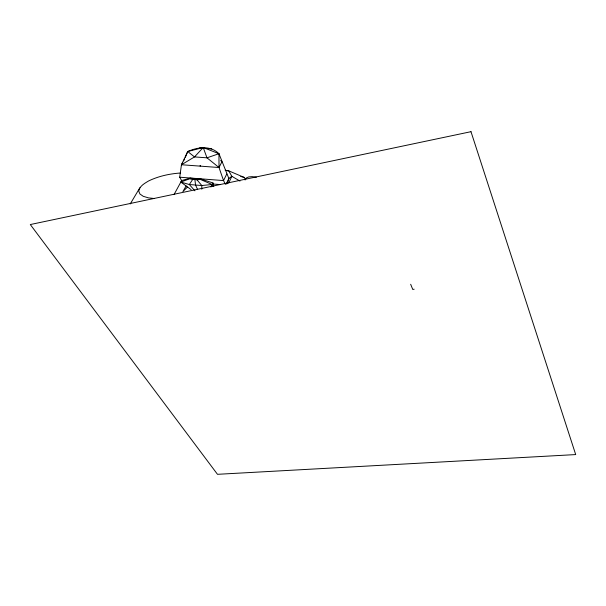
<?xml version="1.0" encoding="UTF-8"?>
<svg xmlns="http://www.w3.org/2000/svg" width="606" height="606" viewBox="0 0 606 606"><rect width="100%" height="100%" fill="white"/><g stroke="black" fill="none" stroke-linecap="round" stroke-linejoin="round"><path stroke-width="0.91" d="M201.783 189.231L201.79 185.512L197.033 179.868L189.867 178.702L180.846 182.065L191.148 189.663M181.588 180.49L179.709 177.202L181.459 164.741L187.724 151.515C197.715 147.069 210.479 145.205 218.963 153.719L228.856 178.452L227.508 183.709M180.603 173.005C169.582 173.748 158.59 176.134 148.606 180.959C144.592 183.383 139.63 185.966 138.744 191.041L139.895 193.965L143.221 196.299L148.47 197.882L154.409 198.526M185.345 157.318L187.724 151.515L203.222 147.523L203.957 147.803M228.712 183.035L231.825 176.293L228.742 170.847L225.182 170.241M226.091 184.179L228.856 178.452L231.825 176.293L239.968 181.073M226.75 174.013L223.538 180.58L225.341 184.262M210.926 187.034L212.964 182.959L200.851 179.005L190.148 178.179L181.679 180.527L174.058 194.511M179.709 177.202L223.538 180.58L219.016 167.521L221.963 161.681L220.629 160.484M200.707 179.293L197.033 179.868L197.624 178.755M195.496 178.588L194.905 179.702L195.549 185.019L197.488 189.239M193.375 178.429L189.322 184.535L180.846 182.065M200.374 165.718L200.154 166.127L200.124 165.711M190.148 178.179L189.867 178.702L200.578 179.527L212.191 184.512L212.767 186.156M181.459 164.741L194.511 156.924L203.222 147.523L218.963 153.719L219.016 167.521L181.459 164.741L182.701 162.506M183.588 160.923L184.671 158.977M186.087 186.004L182.891 191.579L187.405 187.095M130.237 203.949L139.888 187.731M244.945 179.868L246.218 178.043L248.657 176.937L252.126 176.634L256.421 177.179M218.963 153.719L206.979 157.818L194.511 156.924L187.724 151.515M414.171 289.198L412.754 289.448L410.671 284.267M212.191 184.512L201.79 185.512L189.322 184.535L194.92 190.829M199.382 147.985L202.018 148.167M207.305 148.538L211.714 148.841M226.955 170.71L228.742 170.847L244.271 177.444L245.642 179.785M213.441 184.042L220.039 184.557M240.756 176.467L244.271 177.444M219.016 167.521L206.979 157.818L203.222 147.523M212.964 182.959L213.774 186.489M203.571 147.659L203.692 148.296M470.991 131.684L30.3 224.546L217.486 474.316L575.7 454.576L470.991 131.684"/></g></svg>
